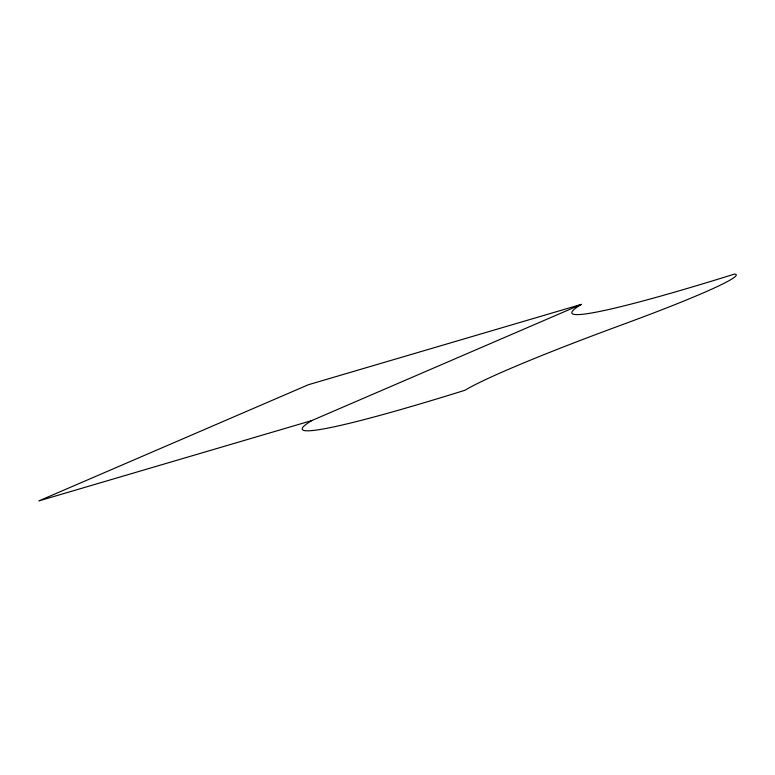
<?xml version="1.0" encoding="UTF-8"?>
<svg xmlns="http://www.w3.org/2000/svg" width="775" height="775" viewBox="0 0 775 775"><rect width="100%" height="100%" fill="white"/><g stroke="black" fill="none" stroke-linecap="round" stroke-linejoin="round"><path stroke-width="1.16" d="M311.724 420.593L581.357 304.381A319.901 18.968 -19.2 0 0 734.574 274.059A168.349 9.988 -19.2 0 1 623.73 324.153A248.63 14.744 -19.2 0 0 464.932 390.271A319.901 18.968 -19.2 0 1 311.724 420.593L38.75 500.941L308.392 384.729L581.357 304.381"/></g></svg>
